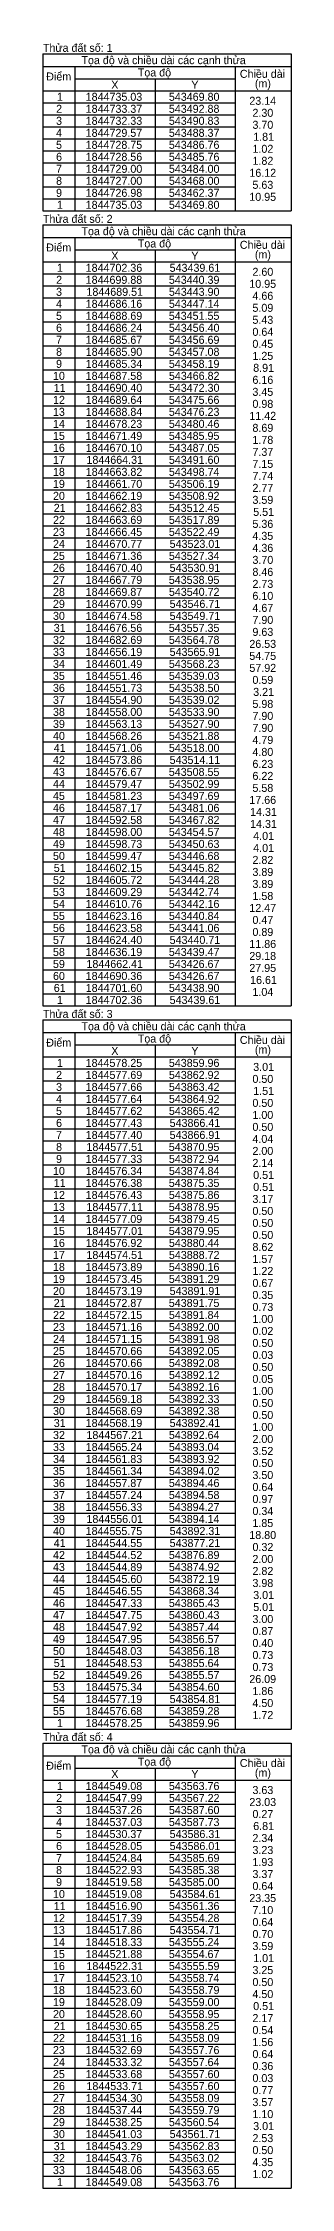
# Model space of a CAD drawing. Extents: x 542592 to 548585, y 1840713 to 1846308.
# Drawn here: x 547209 to 547286, y 1844947 to 1845618 of the extents above; entities that cross this region are included whole.
import ezdxf

# ---------------------------------------------------------------- set-up
doc = ezdxf.new("R2010")
doc.units = 0
doc.layers.add('giai đoạn này', color=7, linetype='Continuous')

msp = doc.modelspace()

# ---------------------------------------------------------------- linework, layer by layer
at = {"layer": 'giai đoạn này'}
for p, q in [((547208.65, 1845614.31), (547286.15, 1845614.31)), ((547208.65, 1845614.31), (547208.65, 1845565.26)), ((547286.15, 1845614.31), (547286.15, 1845565.26)), ((547208.65, 1845610.36), (547286.15, 1845610.36)), ((547218.65, 1845610.36), (547218.65, 1845565.26)), ((547268.65, 1845610.36), (547268.65, 1845565.26)), ((547208.65, 1845602.76), (547286.15, 1845602.76)), ((547218.65, 1845606.51), (547268.65, 1845606.51)), ((547243.65, 1845606.51), (547243.65, 1845565.26)), ((547208.65, 1845599.01), (547268.65, 1845599.01)), ((547208.65, 1845595.26), (547268.65, 1845595.26)), ((547208.65, 1845591.51), (547268.65, 1845591.51)), ((547208.65, 1845587.76), (547268.65, 1845587.76)), ((547208.65, 1845584.01), (547268.65, 1845584.01)), ((547208.65, 1845580.26), (547268.65, 1845580.26)), ((547208.65, 1845576.51), (547268.65, 1845576.51)), ((547208.65, 1845572.76), (547268.65, 1845572.76)), ((547208.65, 1845569.01), (547268.65, 1845569.01)), ((547208.65, 1845565.26), (547286.15, 1845565.26)), ((547208.65, 1845560.89), (547286.15, 1845560.89)), ((547208.65, 1845560.89), (547208.65, 1845316.84)), ((547286.15, 1845560.89), (547286.15, 1845316.84)), ((547208.65, 1845556.94), (547286.15, 1845556.94)), ((547218.65, 1845556.94), (547218.65, 1845316.84)), ((547268.65, 1845556.94), (547268.65, 1845316.84)), ((547208.65, 1845549.34), (547286.15, 1845549.34)), ((547218.65, 1845553.09), (547268.65, 1845553.09)), ((547243.65, 1845553.09), (547243.65, 1845316.84)), ((547208.65, 1845545.59), (547268.65, 1845545.59)), ((547208.65, 1845541.84), (547268.65, 1845541.84)), ((547208.65, 1845538.09), (547268.65, 1845538.09)), ((547208.65, 1845534.34), (547268.65, 1845534.34)), ((547208.65, 1845530.59), (547268.65, 1845530.59)), ((547208.65, 1845526.84), (547268.65, 1845526.84)), ((547208.65, 1845523.09), (547268.65, 1845523.09)), ((547208.65, 1845519.34), (547268.65, 1845519.34)), ((547208.65, 1845515.59), (547268.65, 1845515.59)), ((547208.65, 1845511.84), (547268.65, 1845511.84)), ((547208.65, 1845508.09), (547268.65, 1845508.09)), ((547208.65, 1845504.34), (547268.65, 1845504.34)), ((547208.65, 1845500.59), (547268.65, 1845500.59)), ((547208.65, 1845496.84), (547268.65, 1845496.84)), ((547208.65, 1845493.09), (547268.65, 1845493.09)), ((547208.65, 1845489.34), (547268.65, 1845489.34)), ((547208.65, 1845485.59), (547268.65, 1845485.59)), ((547208.65, 1845481.84), (547268.65, 1845481.84)), ((547208.65, 1845478.09), (547268.65, 1845478.09)), ((547208.65, 1845474.34), (547268.65, 1845474.34)), ((547208.65, 1845470.59), (547268.65, 1845470.59)), ((547208.65, 1845466.84), (547268.65, 1845466.84)), ((547208.65, 1845463.09), (547268.65, 1845463.09)), ((547208.65, 1845459.34), (547268.65, 1845459.34)), ((547208.65, 1845455.59), (547268.65, 1845455.59)), ((547208.65, 1845451.84), (547268.65, 1845451.84)), ((547208.65, 1845448.09), (547268.65, 1845448.09)), ((547208.65, 1845444.34), (547268.65, 1845444.34)), ((547208.65, 1845440.59), (547268.65, 1845440.59)), ((547208.65, 1845436.84), (547268.65, 1845436.84)), ((547208.65, 1845433.09), (547268.65, 1845433.09)), ((547208.65, 1845429.34), (547268.65, 1845429.34)), ((547208.65, 1845425.59), (547268.65, 1845425.59)), ((547208.65, 1845421.84), (547268.65, 1845421.84)), ((547208.65, 1845418.09), (547268.65, 1845418.09)), ((547208.65, 1845414.34), (547268.65, 1845414.34)), ((547208.65, 1845410.59), (547268.65, 1845410.59)), ((547208.65, 1845406.84), (547268.65, 1845406.84)), ((547208.65, 1845403.09), (547268.65, 1845403.09)), ((547208.65, 1845399.34), (547268.65, 1845399.34)), ((547208.65, 1845395.59), (547268.65, 1845395.59)), ((547208.65, 1845391.84), (547268.65, 1845391.84)), ((547208.65, 1845388.09), (547268.65, 1845388.09)), ((547208.65, 1845384.34), (547268.65, 1845384.34)), ((547208.65, 1845380.59), (547268.65, 1845380.59)), ((547208.65, 1845376.84), (547268.65, 1845376.84)), ((547208.65, 1845373.09), (547268.65, 1845373.09)), ((547208.65, 1845369.34), (547268.65, 1845369.34)), ((547208.65, 1845365.59), (547268.65, 1845365.59)), ((547208.65, 1845361.84), (547268.65, 1845361.84)), ((547208.65, 1845358.09), (547268.65, 1845358.09)), ((547208.65, 1845354.34), (547268.65, 1845354.34)), ((547208.65, 1845350.59), (547268.65, 1845350.59)), ((547208.65, 1845346.84), (547268.65, 1845346.84)), ((547208.65, 1845343.09), (547268.65, 1845343.09)), ((547208.65, 1845339.34), (547268.65, 1845339.34)), ((547208.65, 1845335.59), (547268.65, 1845335.59)), ((547208.65, 1845331.84), (547268.65, 1845331.84)), ((547208.65, 1845328.09), (547268.65, 1845328.09)), ((547208.65, 1845324.34), (547268.65, 1845324.34)), ((547208.65, 1845320.59), (547268.65, 1845320.59)), ((547208.65, 1845316.84), (547286.15, 1845316.84)), ((547208.65, 1845312.46), (547286.15, 1845312.46)), ((547208.65, 1845312.46), (547208.65, 1845090.91)), ((547286.15, 1845312.46), (547286.15, 1845090.91)), ((547208.65, 1845308.51), (547286.15, 1845308.51)), ((547218.65, 1845308.51), (547218.65, 1845090.91)), ((547268.65, 1845308.51), (547268.65, 1845090.91)), ((547208.65, 1845300.91), (547286.15, 1845300.91)), ((547218.65, 1845304.66), (547268.65, 1845304.66)), ((547243.65, 1845304.66), (547243.65, 1845090.91)), ((547208.65, 1845297.16), (547268.65, 1845297.16)), ((547208.65, 1845293.41), (547268.65, 1845293.41)), ((547208.65, 1845289.66), (547268.65, 1845289.66)), ((547208.65, 1845285.91), (547268.65, 1845285.91)), ((547208.65, 1845282.16), (547268.65, 1845282.16)), ((547208.65, 1845278.41), (547268.65, 1845278.41)), ((547208.65, 1845274.66), (547268.65, 1845274.66)), ((547208.65, 1845270.91), (547268.65, 1845270.91)), ((547208.65, 1845267.16), (547268.65, 1845267.16)), ((547208.65, 1845263.41), (547268.65, 1845263.41)), ((547208.65, 1845259.66), (547268.65, 1845259.66)), ((547208.65, 1845255.91), (547268.65, 1845255.91)), ((547208.65, 1845252.16), (547268.65, 1845252.16)), ((547208.65, 1845248.41), (547268.65, 1845248.41)), ((547208.65, 1845244.66), (547268.65, 1845244.66)), ((547208.65, 1845240.91), (547268.65, 1845240.91)), ((547208.65, 1845237.16), (547268.65, 1845237.16)), ((547208.65, 1845233.41), (547268.65, 1845233.41)), ((547208.65, 1845229.66), (547268.65, 1845229.66)), ((547208.65, 1845225.91), (547268.65, 1845225.91)), ((547208.65, 1845222.16), (547268.65, 1845222.16)), ((547208.65, 1845218.41), (547268.65, 1845218.41)), ((547208.65, 1845214.66), (547268.65, 1845214.66)), ((547208.65, 1845210.91), (547268.65, 1845210.91)), ((547208.65, 1845207.16), (547268.65, 1845207.16)), ((547208.65, 1845203.41), (547268.65, 1845203.41)), ((547208.65, 1845199.66), (547268.65, 1845199.66)), ((547208.65, 1845195.91), (547268.65, 1845195.91)), ((547208.65, 1845192.16), (547268.65, 1845192.16)), ((547208.65, 1845188.41), (547268.65, 1845188.41)), ((547208.65, 1845184.66), (547268.65, 1845184.66)), ((547208.65, 1845180.91), (547268.65, 1845180.91)), ((547208.65, 1845177.16), (547268.65, 1845177.16)), ((547208.65, 1845173.41), (547268.65, 1845173.41)), ((547208.65, 1845169.66), (547268.65, 1845169.66)), ((547208.65, 1845165.91), (547268.65, 1845165.91)), ((547208.65, 1845162.16), (547268.65, 1845162.16)), ((547208.65, 1845158.41), (547268.65, 1845158.41)), ((547208.65, 1845154.66), (547268.65, 1845154.66)), ((547208.65, 1845150.91), (547268.65, 1845150.91)), ((547208.65, 1845147.16), (547268.65, 1845147.16)), ((547208.65, 1845143.41), (547268.65, 1845143.41)), ((547208.65, 1845139.66), (547268.65, 1845139.66)), ((547208.65, 1845135.91), (547268.65, 1845135.91)), ((547208.65, 1845132.16), (547268.65, 1845132.16)), ((547208.65, 1845128.41), (547268.65, 1845128.41)), ((547208.65, 1845124.66), (547268.65, 1845124.66)), ((547208.65, 1845120.91), (547268.65, 1845120.91)), ((547208.65, 1845117.16), (547268.65, 1845117.16)), ((547208.65, 1845113.41), (547268.65, 1845113.41)), ((547208.65, 1845109.66), (547268.65, 1845109.66)), ((547208.65, 1845105.91), (547268.65, 1845105.91)), ((547208.65, 1845102.16), (547268.65, 1845102.16)), ((547208.65, 1845098.41), (547268.65, 1845098.41)), ((547208.65, 1845094.66), (547268.65, 1845094.66)), ((547208.65, 1845090.91), (547286.15, 1845090.91)), ((547208.65, 1845086.54), (547286.15, 1845086.54)), ((547208.65, 1845086.54), (547208.65, 1844947.49)), ((547286.15, 1845086.54), (547286.15, 1844947.49)), ((547208.65, 1845082.59), (547286.15, 1845082.59)), ((547218.65, 1845082.59), (547218.65, 1844947.49)), ((547218.65, 1845078.74), (547268.65, 1845078.74)), ((547243.65, 1845078.74), (547243.65, 1844947.49)), ((547268.65, 1845082.59), (547268.65, 1844947.49)), ((547208.65, 1845074.99), (547286.15, 1845074.99)), ((547208.65, 1845071.24), (547268.65, 1845071.24)), ((547208.65, 1845067.49), (547268.65, 1845067.49)), ((547208.65, 1845063.74), (547268.65, 1845063.74)), ((547208.65, 1845059.99), (547268.65, 1845059.99)), ((547208.65, 1845056.24), (547268.65, 1845056.24)), ((547208.65, 1845052.49), (547268.65, 1845052.49)), ((547208.65, 1845048.74), (547268.65, 1845048.74)), ((547208.65, 1845044.99), (547268.65, 1845044.99)), ((547208.65, 1845041.24), (547268.65, 1845041.24)), ((547208.65, 1845037.49), (547268.65, 1845037.49)), ((547208.65, 1845033.74), (547268.65, 1845033.74)), ((547208.65, 1845029.99), (547268.65, 1845029.99)), ((547208.65, 1845026.24), (547268.65, 1845026.24)), ((547208.65, 1845022.49), (547268.65, 1845022.49)), ((547208.65, 1845018.74), (547268.65, 1845018.74)), ((547208.65, 1845014.99), (547268.65, 1845014.99)), ((547208.65, 1845011.24), (547268.65, 1845011.24)), ((547208.65, 1845007.49), (547268.65, 1845007.49)), ((547208.65, 1845003.74), (547268.65, 1845003.74)), ((547208.65, 1844999.99), (547268.65, 1844999.99)), ((547208.65, 1844996.24), (547268.65, 1844996.24)), ((547208.65, 1844992.49), (547268.65, 1844992.49)), ((547208.65, 1844988.74), (547268.65, 1844988.74)), ((547208.65, 1844984.99), (547268.65, 1844984.99)), ((547208.65, 1844981.24), (547268.65, 1844981.24)), ((547208.65, 1844977.49), (547268.65, 1844977.49)), ((547208.65, 1844973.74), (547268.65, 1844973.74)), ((547208.65, 1844969.99), (547268.65, 1844969.99)), ((547208.65, 1844966.24), (547268.65, 1844966.24)), ((547208.65, 1844962.49), (547268.65, 1844962.49)), ((547208.65, 1844958.74), (547268.65, 1844958.74)), ((547208.65, 1844954.99), (547268.65, 1844954.99)), ((547208.65, 1844951.24), (547268.65, 1844951.24)), ((547208.65, 1844947.49), (547286.15, 1844947.49))]:
    msp.add_line(p, q, dxfattribs=at)

# ---------------------------------------------------------------- texts
for s, p in [('Thửa đất số: 1', (547208.65, 1845614.94)), ('Điểm', (547209.68, 1845605.99)), ('Tọa độ và chiều dài các cạnh thửa', (547220.68, 1845611.09)), ('Tọa độ', (547238.28, 1845607.24)), ('Chiều dài', (547270.14, 1845606.82)), ('1', (547213, 1845599.64)), ('1844735.03', (547222, 1845599.64)), ('X', (547229.99, 1845603.39)), ('543469.80', (547247.98, 1845599.64)), ('Y', (547254.99, 1845603.39)), ('23.14', (547273.11, 1845598.39)), ('(m)', (547274.84, 1845603.81)), ('3', (547212.75, 1845592.14)), ('2', (547212.77, 1845595.89)), ('1844733.37', (547222, 1845595.89)), ('1844732.33', (547222, 1845592.14)), ('543492.88', (547247.97, 1845595.89)), ('543490.83', (547247.97, 1845592.14)), ('2.30', (547274.08, 1845594.64)), ('4', (547212.76, 1845588.39)), ('1844728.75', (547221.99, 1845584.64)), ('1844729.57', (547222, 1845588.39)), ('543488.37', (547247.97, 1845588.39)), ('543486.76', (547247.97, 1845584.64)), ('3.70', (547274.08, 1845590.89)), ('1.81', (547274.32, 1845587.14)), ('5', (547212.74, 1845584.64)), ('6', (547212.75, 1845580.89)), ('1844728.56', (547222, 1845580.89)), ('543485.76', (547247.97, 1845580.89)), ('1.02', (547274.09, 1845583.39)), ('1.82', (547274.09, 1845579.64)), ('8', (547212.75, 1845573.39)), ('7', (547212.75, 1845577.14)), ('1844729.00', (547222.01, 1845577.14)), ('1844727.00', (547222.01, 1845573.39)), ('543484.00', (547247.98, 1845577.14)), ('543468.00', (547247.98, 1845573.39)), ('16.12', (547273.12, 1845575.89)), ('5.63', (547274.08, 1845572.14)), ('9', (547212.75, 1845569.64)), ('1', (547213, 1845565.89)), ('1844726.98', (547222, 1845569.64)), ('1844735.03', (547222, 1845565.89)), ('543462.37', (547247.97, 1845569.64)), ('543469.80', (547247.98, 1845565.89)), ('10.95', (547273.1, 1845568.39)), ('Thửa đất số: 2', (547208.65, 1845561.51)), ('Tọa độ và chiều dài các cạnh thửa', (547220.68, 1845557.66)), ('Điểm', (547209.68, 1845552.56)), ('Tọa độ', (547238.28, 1845553.81)), ('Chiều dài', (547270.14, 1845553.4)), ('1', (547213, 1845546.21)), ('1844702.36', (547222, 1845546.21)), ('X', (547229.99, 1845549.96)), ('543439.61', (547248.22, 1845546.21)), ('Y', (547254.99, 1845549.96)), ('2.60', (547274.08, 1845544.96)), ('(m)', (547274.84, 1845550.38)), ('3', (547212.75, 1845538.71)), ('2', (547212.77, 1845542.46)), ('1844699.88', (547222, 1845542.46)), ('1844689.51', (547222.24, 1845538.71)), ('543440.39', (547247.97, 1845542.46)), ('543443.90', (547247.98, 1845538.71)), ('10.95', (547273.1, 1845541.21)), ('4', (547212.76, 1845534.96)), ('5', (547212.74, 1845531.21)), ('1844686.16', (547222, 1845534.96)), ('1844688.69', (547222, 1845531.21)), ('543451.55', (547247.96, 1845531.21)), ('543447.14', (547247.98, 1845534.96)), ('4.66', (547274.08, 1845537.46)), ('5.09', (547274.08, 1845533.71)), ('6', (547212.75, 1845527.46)), ('1844686.24', (547222.01, 1845527.46)), ('543456.40', (547247.98, 1845527.46)), ('5.43', (547274.08, 1845529.96)), ('0.64', (547274.08, 1845526.21)), ('8', (547212.75, 1845519.96)), ('7', (547212.75, 1845523.71)), ('1844685.67', (547222, 1845523.71)), ('1844685.90', (547222.01, 1845519.96)), ('543456.69', (547247.97, 1845523.71)), ('543457.08', (547247.97, 1845519.96)), ('0.45', (547274.07, 1845522.46)), ('1.25', (547274.07, 1845518.71)), ('10', (547211.79, 1845512.46)), ('9', (547212.75, 1845516.21)), ('1844685.34', (547222.01, 1845516.21)), ('1844687.58', (547222, 1845512.46)), ('543458.19', (547247.97, 1845516.21)), ('543466.82', (547247.99, 1845512.46)), ('6.16', (547274.08, 1845511.21)), ('8.91', (547274.32, 1845514.96)), ('12', (547211.8, 1845504.96)), ('11', (547212.03, 1845508.71)), ('1844690.40', (547222.01, 1845508.71)), ('1844689.64', (547222.01, 1845504.96)), ('543472.30', (547247.98, 1845508.71)), ('543475.66', (547247.97, 1845504.96)), ('3.45', (547274.07, 1845507.46)), ('13', (547211.78, 1845501.21)), ('1844688.84', (547222.01, 1845501.21)), ('543476.23', (547247.97, 1845501.21)), ('11.42', (547273.12, 1845499.96)), ('0.98', (547274.08, 1845503.71)), ('15', (547211.77, 1845493.71)), ('14', (547211.79, 1845497.46)), ('1844678.23', (547222, 1845497.46)), ('1844671.49', (547222, 1845493.71)), ('543485.95', (547247.96, 1845493.71)), ('543480.46', (547247.97, 1845497.46)), ('8.69', (547274.08, 1845496.21)), ('1.78', (547274.08, 1845492.46)), ('16', (547211.78, 1845489.96)), ('17', (547211.78, 1845486.21)), ('1844670.10', (547222.01, 1845489.96)), ('1844664.31', (547222.24, 1845486.21)), ('543487.05', (547247.96, 1845489.96)), ('543491.60', (547247.98, 1845486.21)), ('7.15', (547274.07, 1845484.96)), ('7.37', (547274.08, 1845488.71)), ('18', (547211.78, 1845482.46)), ('19', (547211.78, 1845478.71)), ('1844661.70', (547222.01, 1845478.71)), ('1844663.82', (547222.02, 1845482.46)), ('543498.74', (547247.98, 1845482.46)), ('543506.19', (547247.97, 1845478.71)), ('7.74', (547274.08, 1845481.21)), ('2.77', (547274.08, 1845477.46)), ('20', (547211.79, 1845474.96)), ('21', (547212.03, 1845471.21)), ('1844662.19', (547222, 1845474.96)), ('1844662.83', (547222, 1845471.21)), ('543512.45', (547247.96, 1845471.21)), ('543508.92', (547247.99, 1845474.96)), ('3.59', (547274.08, 1845473.71)), ('22', (547211.8, 1845467.46)), ('1844663.69', (547222, 1845467.46)), ('543517.89', (547247.97, 1845467.46)), ('5.36', (547274.08, 1845466.21)), ('5.51', (547274.32, 1845469.96)), ('23', (547211.78, 1845463.71)), ('24', (547211.79, 1845459.96)), ('1844666.45', (547221.99, 1845463.71)), ('1844670.77', (547222, 1845459.96)), ('543522.49', (547247.97, 1845463.71)), ('543523.01', (547248.22, 1845459.96)), ('4.35', (547274.07, 1845462.46)), ('4.36', (547274.08, 1845458.71)), ('25', (547211.77, 1845456.21)), ('26', (547211.78, 1845452.46)), ('1844671.36', (547222, 1845456.21)), ('1844670.40', (547222.01, 1845452.46)), ('543527.34', (547247.98, 1845456.21)), ('543530.91', (547248.22, 1845452.46)), ('3.70', (547274.08, 1845454.96)), ('8.46', (547274.08, 1845451.21)), ('27', (547211.78, 1845448.71)), ('28', (547211.78, 1845444.96)), ('1844667.79', (547222, 1845448.71)), ('1844669.87', (547222, 1845444.96)), ('543538.95', (547247.96, 1845448.71)), ('543540.72', (547247.99, 1845444.96)), ('2.73', (547274.08, 1845447.46)), ('30', (547211.79, 1845437.46)), ('29', (547211.78, 1845441.21)), ('1844670.99', (547222, 1845441.21)), ('1844674.58', (547222, 1845437.46)), ('543546.71', (547248.22, 1845441.21)), ('543549.71', (547248.22, 1845437.46)), ('4.67', (547274.08, 1845439.96)), ('6.10', (547274.08, 1845443.71)), ('31', (547212.03, 1845433.71)), ('1844676.56', (547222, 1845433.71)), ('543557.35', (547247.96, 1845433.71)), ('9.63', (547274.08, 1845432.46)), ('7.90', (547274.08, 1845436.21)), ('33', (547211.78, 1845426.21)), ('32', (547211.8, 1845429.96)), ('1844682.69', (547222, 1845429.96)), ('1844656.19', (547222, 1845426.21)), ('543564.78', (547247.97, 1845429.96)), ('543565.91', (547248.22, 1845426.21)), ('54.75', (547273.1, 1845424.96)), ('26.53', (547273.11, 1845428.71)), ('35', (547211.77, 1845418.71)), ('34', (547211.79, 1845422.46)), ('1844601.49', (547222, 1845422.46)), ('1844551.46', (547222, 1845418.71)), ('543568.23', (547247.97, 1845422.46)), ('543539.03', (547247.97, 1845418.71)), ('57.92', (547273.12, 1845421.21)), ('0.59', (547274.08, 1845417.46)), ('36', (547211.78, 1845414.96)), ('37', (547211.78, 1845411.21)), ('1844551.73', (547222, 1845414.96)), ('1844554.90', (547222.01, 1845411.21)), ('543538.50', (547247.98, 1845414.96)), ('543539.02', (547247.99, 1845411.21)), ('3.21', (547274.32, 1845413.71)), ('38', (547211.78, 1845407.46)), ('39', (547211.78, 1845403.71)), ('1844558.00', (547222.01, 1845407.46)), ('1844563.13', (547222, 1845403.71)), ('543533.90', (547247.98, 1845407.46)), ('543527.90', (547247.98, 1845403.71)), ('5.98', (547274.08, 1845409.96)), ('7.90', (547274.08, 1845406.21)), ('40', (547211.79, 1845399.96)), ('1844568.26', (547222, 1845399.96)), ('543521.88', (547247.97, 1845399.96)), ('4.79', (547274.08, 1845398.71)), ('7.90', (547274.08, 1845402.46)), ('42', (547211.8, 1845392.46)), ('41', (547212.03, 1845396.21)), ('1844571.06', (547222, 1845396.21)), ('1844573.86', (547222, 1845392.46)), ('543518.00', (547247.98, 1845396.21)), ('543514.11', (547248.22, 1845392.46)), ('4.80', (547274.08, 1845394.96)), ('6.23', (547274.08, 1845391.21)), ('43', (547211.78, 1845388.71)), ('44', (547211.79, 1845384.96)), ('1844576.67', (547222, 1845388.71)), ('1844579.47', (547222, 1845384.96)), ('543508.55', (547247.96, 1845388.71)), ('543502.99', (547247.97, 1845384.96)), ('5.58', (547274.08, 1845383.71)), ('6.22', (547274.09, 1845387.46)), ('45', (547211.77, 1845381.21)), ('46', (547211.78, 1845377.46)), ('1844581.23', (547222, 1845381.21)), ('1844587.17', (547222, 1845377.46)), ('543497.69', (547247.97, 1845381.21)), ('543481.06', (547247.97, 1845377.46)), ('17.66', (547273.11, 1845379.96)), ('47', (547211.78, 1845373.71)), ('1844592.58', (547222, 1845373.71)), ('543467.82', (547247.99, 1845373.71)), ('14.31', (547273.35, 1845376.21)), ('14.31', (547273.35, 1845372.46)), ('48', (547211.78, 1845369.96)), ('49', (547211.78, 1845366.21)), ('1844598.00', (547222.01, 1845369.96)), ('1844598.73', (547222, 1845366.21)), ('543454.57', (547247.97, 1845369.96)), ('543450.63', (547247.97, 1845366.21)), ('4.01', (547274.32, 1845368.71)), ('4.01', (547274.32, 1845364.96)), ('50', (547211.79, 1845362.46)), ('51', (547212.03, 1845358.71)), ('1844602.15', (547221.99, 1845358.71)), ('1844599.47', (547222, 1845362.46)), ('543446.68', (547247.97, 1845362.46)), ('543445.82', (547247.99, 1845358.71)), ('3.89', (547274.08, 1845357.46)), ('2.82', (547274.09, 1845361.21)), ('53', (547211.78, 1845351.21)), ('52', (547211.8, 1845354.96)), ('1844609.29', (547222, 1845351.21)), ('1844605.72', (547222.02, 1845354.96)), ('543444.28', (547247.97, 1845354.96)), ('543442.74', (547247.98, 1845351.21)), ('3.89', (547274.08, 1845353.71)), ('55', (547211.77, 1845343.71)), ('54', (547211.79, 1845347.46)), ('1844610.76', (547222, 1845347.46)), ('1844623.16', (547222, 1845343.71)), ('543442.16', (547247.97, 1845347.46)), ('543440.84', (547247.98, 1845343.71)), ('12.47', (547273.11, 1845346.21)), ('1.58', (547274.08, 1845349.96)), ('56', (547211.78, 1845339.96)), ('1844623.58', (547222, 1845339.96)), ('543441.06', (547247.97, 1845339.96)), ('0.47', (547274.08, 1845342.46)), ('0.89', (547274.08, 1845338.71)), ('57', (547211.78, 1845336.21)), ('58', (547211.78, 1845332.46)), ('1844624.40', (547222.01, 1845336.21)), ('1844636.19', (547222, 1845332.46)), ('543439.47', (547247.97, 1845332.46)), ('543440.71', (547248.22, 1845336.21)), ('29.18', (547273.1, 1845331.21)), ('11.86', (547273.11, 1845334.96)), ('59', (547211.78, 1845328.71)), ('60', (547211.79, 1845324.96)), ('1844690.36', (547222, 1845324.96)), ('1844662.41', (547222.24, 1845328.71)), ('543426.67', (547247.97, 1845328.71)), ('543426.67', (547247.97, 1845324.96)), ('27.95', (547273.1, 1845327.46)), ('16.61', (547273.35, 1845323.71)), ('61', (547212.03, 1845321.21)), ('1', (547213, 1845317.46)), ('1844701.60', (547222.01, 1845321.21)), ('1844702.36', (547222, 1845317.46)), ('543438.90', (547247.98, 1845321.21)), ('543439.61', (547248.22, 1845317.46)), ('1.04', (547274.08, 1845319.96)), ('Thửa đất số: 3', (547208.65, 1845313.09)), ('Điểm', (547209.68, 1845304.14)), ('Tọa độ và chiều dài các cạnh thửa', (547220.68, 1845309.24)), ('Tọa độ', (547238.28, 1845305.39)), ('Chiều dài', (547270.14, 1845304.97)), ('1', (547213, 1845297.79)), ('1844578.25', (547221.99, 1845297.79)), ('X', (547229.99, 1845301.54)), ('543859.96', (547247.97, 1845297.79)), ('Y', (547254.99, 1845301.54)), ('3.01', (547274.32, 1845296.54)), ('(m)', (547274.84, 1845301.96)), ('3', (547212.75, 1845290.29)), ('2', (547212.77, 1845294.04)), ('1844577.69', (547222, 1845294.04)), ('1844577.66', (547222, 1845290.29)), ('543862.92', (547247.99, 1845294.04)), ('543863.42', (547247.99, 1845290.29)), ('0.50', (547274.08, 1845292.79)), ('4', (547212.76, 1845286.54)), ('1844577.64', (547222.01, 1845286.54)), ('543864.92', (547247.99, 1845286.54)), ('0.50', (547274.08, 1845285.29)), ('1.51', (547274.32, 1845289.04)), ('5', (547212.74, 1845282.79)), ('6', (547212.75, 1845279.04)), ('1844577.43', (547222, 1845279.04)), ('1844577.62', (547222.02, 1845282.79)), ('543865.42', (547247.99, 1845282.79)), ('543866.41', (547248.22, 1845279.04)), ('0.50', (547274.08, 1845277.79)), ('1.00', (547274.08, 1845281.54)), ('8', (547212.75, 1845271.54)), ('7', (547212.75, 1845275.29)), ('1844577.40', (547222.01, 1845275.29)), ('1844577.51', (547222.24, 1845271.54)), ('543870.95', (547247.96, 1845271.54)), ('543866.91', (547248.22, 1845275.29)), ('4.04', (547274.08, 1845274.04)), ('2.00', (547274.08, 1845270.29)), ('10', (547211.79, 1845264.04)), ('9', (547212.75, 1845267.79)), ('1844577.33', (547222, 1845267.79)), ('1844576.34', (547222.01, 1845264.04)), ('543872.94', (547247.98, 1845267.79)), ('543874.84', (547247.98, 1845264.04)), ('2.14', (547274.08, 1845266.54)), ('12', (547211.8, 1845256.54)), ('11', (547212.03, 1845260.29)), ('1844576.38', (547222, 1845260.29)), ('1844576.43', (547222, 1845256.54)), ('543875.35', (547247.96, 1845260.29)), ('543875.86', (547247.97, 1845256.54)), ('0.51', (547274.32, 1845262.79)), ('0.51', (547274.32, 1845259.04)), ('13', (547211.78, 1845252.79)), ('1844577.11', (547222.24, 1845252.79)), ('543878.95', (547247.96, 1845252.79)), ('3.17', (547274.08, 1845255.29)), ('0.50', (547274.08, 1845251.54)), ('15', (547211.77, 1845245.29)), ('14', (547211.79, 1845249.04)), ('1844577.09', (547222, 1845249.04)), ('1844577.01', (547222.24, 1845245.29)), ('543879.45', (547247.96, 1845249.04)), ('543879.95', (547247.96, 1845245.29)), ('0.50', (547274.08, 1845247.79)), ('0.50', (547274.08, 1845244.04)), ('16', (547211.78, 1845241.54)), ('17', (547211.78, 1845237.79)), ('1844576.92', (547222.02, 1845241.54)), ('1844574.51', (547222.24, 1845237.79)), ('543880.44', (547247.98, 1845241.54)), ('543888.72', (547247.99, 1845237.79)), ('8.62', (547274.09, 1845240.29)), ('1.57', (547274.08, 1845236.54)), ('18', (547211.78, 1845234.04)), ('19', (547211.78, 1845230.29)), ('1844573.45', (547221.99, 1845230.29)), ('1844573.89', (547222, 1845234.04)), ('543890.16', (547247.97, 1845234.04)), ('543891.29', (547247.97, 1845230.29)), ('1.22', (547274.09, 1845232.79)), ('20', (547211.79, 1845226.54)), ('21', (547212.03, 1845222.79)), ('1844573.19', (547222, 1845226.54)), ('1844572.87', (547222, 1845222.79)), ('543891.75', (547247.96, 1845222.79)), ('543891.91', (547248.22, 1845226.54)), ('0.35', (547274.07, 1845225.29)), ('0.67', (547274.08, 1845229.04)), ('22', (547211.8, 1845219.04)), ('1844572.15', (547221.99, 1845219.04)), ('543891.84', (547247.98, 1845219.04)), ('0.73', (547274.08, 1845221.54)), ('1.00', (547274.08, 1845217.79)), ('23', (547211.78, 1845215.29)), ('24', (547211.79, 1845211.54)), ('1844571.15', (547221.99, 1845211.54)), ('1844571.16', (547222, 1845215.29)), ('543892.00', (547247.98, 1845215.29)), ('543891.98', (547247.97, 1845211.54)), ('0.50', (547274.08, 1845210.29)), ('0.02', (547274.09, 1845214.04)), ('25', (547211.77, 1845207.79)), ('26', (547211.78, 1845204.04)), ('1844570.66', (547222, 1845207.79)), ('1844570.66', (547222, 1845204.04)), ('543892.05', (547247.96, 1845207.79)), ('543892.08', (547247.97, 1845204.04)), ('0.03', (547274.08, 1845206.54)), ('0.50', (547274.08, 1845202.79)), ('27', (547211.78, 1845200.29)), ('28', (547211.78, 1845196.54)), ('1844570.16', (547222, 1845200.29)), ('1844570.17', (547222, 1845196.54)), ('543892.16', (547247.97, 1845196.54)), ('543892.12', (547247.99, 1845200.29)), ('0.05', (547274.07, 1845199.04)), ('29', (547211.78, 1845192.79)), ('1844569.18', (547222, 1845192.79)), ('543892.33', (547247.97, 1845192.79)), ('0.50', (547274.08, 1845191.54)), ('1.00', (547274.08, 1845195.29)), ('30', (547211.79, 1845189.04)), ('31', (547212.03, 1845185.29)), ('1844568.69', (547222, 1845189.04)), ('1844568.19', (547222, 1845185.29)), ('543892.38', (547247.97, 1845189.04)), ('543892.41', (547248.22, 1845185.29)), ('0.50', (547274.08, 1845187.79)), ('1.00', (547274.08, 1845184.04)), ('33', (547211.78, 1845177.79)), ('32', (547211.8, 1845181.54)), ('1844565.24', (547222.01, 1845177.79)), ('1844567.21', (547222.24, 1845181.54)), ('543892.64', (547247.98, 1845181.54)), ('543893.04', (547247.98, 1845177.79)), ('3.52', (547274.09, 1845176.54)), ('2.00', (547274.08, 1845180.29)), ('35', (547211.77, 1845170.29)), ('34', (547211.79, 1845174.04)), ('1844561.83', (547222, 1845174.04)), ('1844561.34', (547222.01, 1845170.29)), ('543893.92', (547247.99, 1845174.04)), ('543894.02', (547247.99, 1845170.29)), ('0.50', (547274.08, 1845172.79)), ('36', (547211.78, 1845166.54)), ('37', (547211.78, 1845162.79)), ('1844557.87', (547222, 1845166.54)), ('1844557.24', (547222.01, 1845162.79)), ('543894.46', (547247.97, 1845166.54)), ('543894.58', (547247.97, 1845162.79)), ('3.50', (547274.08, 1845169.04)), ('0.64', (547274.08, 1845165.29)), ('38', (547211.78, 1845159.04)), ('1844556.33', (547222, 1845159.04)), ('543894.27', (547247.97, 1845159.04)), ('0.97', (547274.08, 1845161.54)), ('0.34', (547274.08, 1845157.79)), ('40', (547211.79, 1845151.54)), ('39', (547211.78, 1845155.29)), ('1844555.75', (547221.99, 1845151.54)), ('1844556.01', (547222.24, 1845155.29)), ('543894.14', (547247.98, 1845155.29)), ('543892.31', (547248.22, 1845151.54)), ('18.80', (547273.11, 1845150.29)), ('1.85', (547274.07, 1845154.04)), ('42', (547211.8, 1845144.04)), ('41', (547212.03, 1845147.79)), ('1844544.55', (547221.99, 1845147.79)), ('1844544.52', (547222.02, 1845144.04)), ('543876.89', (547247.97, 1845144.04)), ('543877.21', (547248.22, 1845147.79)), ('0.32', (547274.09, 1845146.54)), ('2.00', (547274.08, 1845142.79)), ('43', (547211.78, 1845140.29)), ('44', (547211.79, 1845136.54)), ('1844544.89', (547222, 1845140.29)), ('1844545.60', (547222.01, 1845136.54)), ('543872.19', (547247.97, 1845136.54)), ('543874.92', (547247.99, 1845140.29)), ('2.82', (547274.09, 1845139.04)), ('45', (547211.77, 1845132.79)), ('46', (547211.78, 1845129.04)), ('1844546.55', (547221.99, 1845132.79)), ('1844547.33', (547222, 1845129.04)), ('543868.34', (547247.98, 1845132.79)), ('543865.43', (547247.97, 1845129.04)), ('3.98', (547274.08, 1845135.29)), ('3.01', (547274.32, 1845131.54)), ('47', (547211.78, 1845125.29)), ('1844547.75', (547221.99, 1845125.29)), ('543860.43', (547247.97, 1845125.29)), ('3.00', (547274.08, 1845124.04)), ('5.01', (547274.32, 1845127.79)), ('48', (547211.78, 1845121.54)), ('49', (547211.78, 1845117.79)), ('1844547.95', (547221.99, 1845117.79)), ('1844547.92', (547222.02, 1845121.54)), ('543857.44', (547247.98, 1845121.54)), ('543856.57', (547247.97, 1845117.79)), ('0.87', (547274.08, 1845120.29)), ('0.40', (547274.08, 1845116.54)), ('50', (547211.79, 1845114.04)), ('51', (547212.03, 1845110.29)), ('1844548.03', (547222, 1845114.04)), ('1844548.53', (547222, 1845110.29)), ('543856.18', (547247.97, 1845114.04)), ('543855.64', (547247.98, 1845110.29)), ('0.73', (547274.08, 1845112.79)), ('0.73', (547274.08, 1845109.04)), ('53', (547211.78, 1845102.79)), ('52', (547211.8, 1845106.54)), ('1844549.26', (547222, 1845106.54)), ('1844575.34', (547222.01, 1845102.79)), ('543855.57', (547247.97, 1845106.54)), ('543854.60', (547247.98, 1845102.79)), ('26.09', (547273.1, 1845105.29)), ('54', (547211.79, 1845099.04)), ('1844577.19', (547222, 1845099.04)), ('543854.81', (547248.22, 1845099.04)), ('4.50', (547274.08, 1845097.79)), ('1.86', (547274.08, 1845101.54)), ('55', (547211.77, 1845095.29)), ('1', (547213, 1845091.54)), ('1844578.25', (547221.99, 1845091.54)), ('1844576.68', (547222, 1845095.29)), ('543859.28', (547247.97, 1845095.29)), ('543859.96', (547247.97, 1845091.54)), ('1.72', (547274.09, 1845094.04)), ('Thửa đất số: 4', (547208.65, 1845087.16)), ('Tọa độ và chiều dài các cạnh thửa', (547220.68, 1845083.31)), ('Điểm', (547209.68, 1845078.21)), ('X', (547229.99, 1845075.61)), ('Tọa độ', (547238.28, 1845079.46)), ('Y', (547254.99, 1845075.61)), ('Chiều dài', (547270.14, 1845079.05)), ('(m)', (547274.84, 1845076.03)), ('1', (547213, 1845071.86)), ('1844549.08', (547222, 1845071.86)), ('543563.76', (547247.97, 1845071.86)), ('3.63', (547274.08, 1845070.61)), ('3', (547212.75, 1845064.36)), ('2', (547212.77, 1845068.11)), ('1844547.99', (547222, 1845068.11)), ('1844537.26', (547222, 1845064.36)), ('543587.60', (547247.98, 1845064.36)), ('543567.22', (547247.99, 1845068.11)), ('23.03', (547273.11, 1845066.86)), ('0.27', (547274.08, 1845063.11)), ('4', (547212.76, 1845060.61)), ('5', (547212.74, 1845056.86)), ('1844537.03', (547222, 1845060.61)), ('1844530.37', (547222, 1845056.86)), ('543587.73', (547247.97, 1845060.61)), ('543586.31', (547248.22, 1845056.86)), ('2.34', (547274.08, 1845055.61)), ('6.81', (547274.32, 1845059.36)), ('6', (547212.75, 1845053.11)), ('7', (547212.75, 1845049.36)), ('1844528.05', (547221.99, 1845053.11)), ('1844524.84', (547222.01, 1845049.36)), ('543585.69', (547247.97, 1845049.36)), ('543586.01', (547248.22, 1845053.11)), ('3.23', (547274.08, 1845051.86)), ('8', (547212.75, 1845045.61)), ('9', (547212.75, 1845041.86)), ('1844522.93', (547222, 1845045.61)), ('1844519.58', (547222, 1845041.86)), ('543585.38', (547247.97, 1845045.61)), ('543585.00', (547247.98, 1845041.86)), ('3.37', (547274.08, 1845044.36)), ('1.93', (547274.08, 1845048.11)), ('10', (547211.79, 1845038.11)), ('1844519.08', (547222, 1845038.11)), ('543584.61', (547248.22, 1845038.11)), ('23.35', (547273.1, 1845036.86)), ('0.64', (547274.08, 1845040.61)), ('12', (547211.8, 1845030.61)), ('11', (547212.03, 1845034.36)), ('1844516.90', (547222.01, 1845034.36)), ('1844517.39', (547222, 1845030.61)), ('543561.36', (547247.97, 1845034.36)), ('543554.28', (547247.97, 1845030.61)), ('0.64', (547274.08, 1845029.36)), ('7.10', (547274.08, 1845033.11)), ('13', (547211.78, 1845026.86)), ('14', (547211.79, 1845023.11)), ('1844517.86', (547222, 1845026.86)), ('1844518.33', (547222, 1845023.11)), ('543555.24', (547247.98, 1845023.11)), ('543554.71', (547248.22, 1845026.86)), ('3.59', (547274.08, 1845021.86)), ('0.70', (547274.08, 1845025.61)), ('15', (547211.77, 1845019.36)), ('16', (547211.78, 1845015.61)), ('1844521.88', (547222, 1845019.36)), ('1844522.31', (547222.24, 1845015.61)), ('543554.67', (547247.97, 1845019.36)), ('543555.59', (547247.97, 1845015.61)), ('1.01', (547274.32, 1845018.11)), ('17', (547211.78, 1845011.86)), ('1844523.10', (547222.01, 1845011.86)), ('543558.74', (547247.98, 1845011.86)), ('3.25', (547274.07, 1845014.36)), ('0.50', (547274.08, 1845010.61)), ('18', (547211.78, 1845008.11)), ('19', (547211.78, 1845004.36)), ('1844523.60', (547222.01, 1845008.11)), ('1844528.09', (547222, 1845004.36)), ('543558.79', (547247.97, 1845008.11)), ('543559.00', (547247.98, 1845004.36)), ('4.50', (547274.08, 1845006.86)), ('0.51', (547274.32, 1845003.11)), ('20', (547211.79, 1845000.61)), ('21', (547212.03, 1844996.86)), ('1844530.65', (547221.99, 1844996.86)), ('1844528.60', (547222.01, 1845000.61)), ('543558.95', (547247.96, 1845000.61)), ('543558.25', (547247.96, 1844996.86)), ('0.54', (547274.08, 1844995.61)), ('2.17', (547274.08, 1844999.36)), ('23', (547211.78, 1844989.36)), ('22', (547211.8, 1844993.11)), ('1844531.16', (547222, 1844993.11)), ('1844532.69', (547222, 1844989.36)), ('543558.09', (547247.97, 1844993.11)), ('543557.76', (547247.97, 1844989.36)), ('1.56', (547274.08, 1844991.86)), ('25', (547211.77, 1844981.86)), ('24', (547211.79, 1844985.61)), ('1844533.68', (547222, 1844981.86)), ('1844533.32', (547222.02, 1844985.61)), ('543557.64', (547247.98, 1844985.61)), ('543557.60', (547247.98, 1844981.86)), ('0.64', (547274.08, 1844988.11)), ('0.36', (547274.08, 1844984.36)), ('26', (547211.78, 1844978.11)), ('1844533.71', (547222.24, 1844978.11)), ('543557.60', (547247.98, 1844978.11)), ('0.03', (547274.08, 1844980.61)), ('0.77', (547274.08, 1844976.86)), ('27', (547211.78, 1844974.36)), ('28', (547211.78, 1844970.61)), ('1844534.30', (547222.01, 1844974.36)), ('1844537.44', (547222.01, 1844970.61)), ('543558.09', (547247.97, 1844974.36)), ('543559.79', (547247.97, 1844970.61)), ('3.57', (547274.08, 1844973.11)), ('1.10', (547274.08, 1844969.36)), ('30', (547211.79, 1844963.11)), ('29', (547211.78, 1844966.86)), ('1844538.25', (547221.99, 1844966.86)), ('1844541.03', (547222, 1844963.11)), ('543560.54', (547247.98, 1844966.86)), ('543561.71', (547248.22, 1844963.11)), ('2.53', (547274.08, 1844961.86)), ('3.01', (547274.32, 1844965.61)), ('32', (547211.8, 1844955.61)), ('31', (547212.03, 1844959.36)), ('1844543.29', (547222, 1844959.36)), ('1844543.76', (547222, 1844955.61)), ('543562.83', (547247.97, 1844959.36)), ('543563.02', (547247.99, 1844955.61)), ('0.50', (547274.08, 1844958.11)), ('33', (547211.78, 1844951.86)), ('1', (547213, 1844948.11)), ('1844548.06', (547222, 1844951.86)), ('1844549.08', (547222, 1844948.11)), ('543563.65', (547247.96, 1844951.86)), ('543563.76', (547247.97, 1844948.11)), ('4.35', (547274.07, 1844954.36)), ('1.02', (547274.09, 1844950.61))]:
    msp.add_text(s, height=2.5, dxfattribs=at).set_placement(p)

doc.saveas('drawing.dxf')
